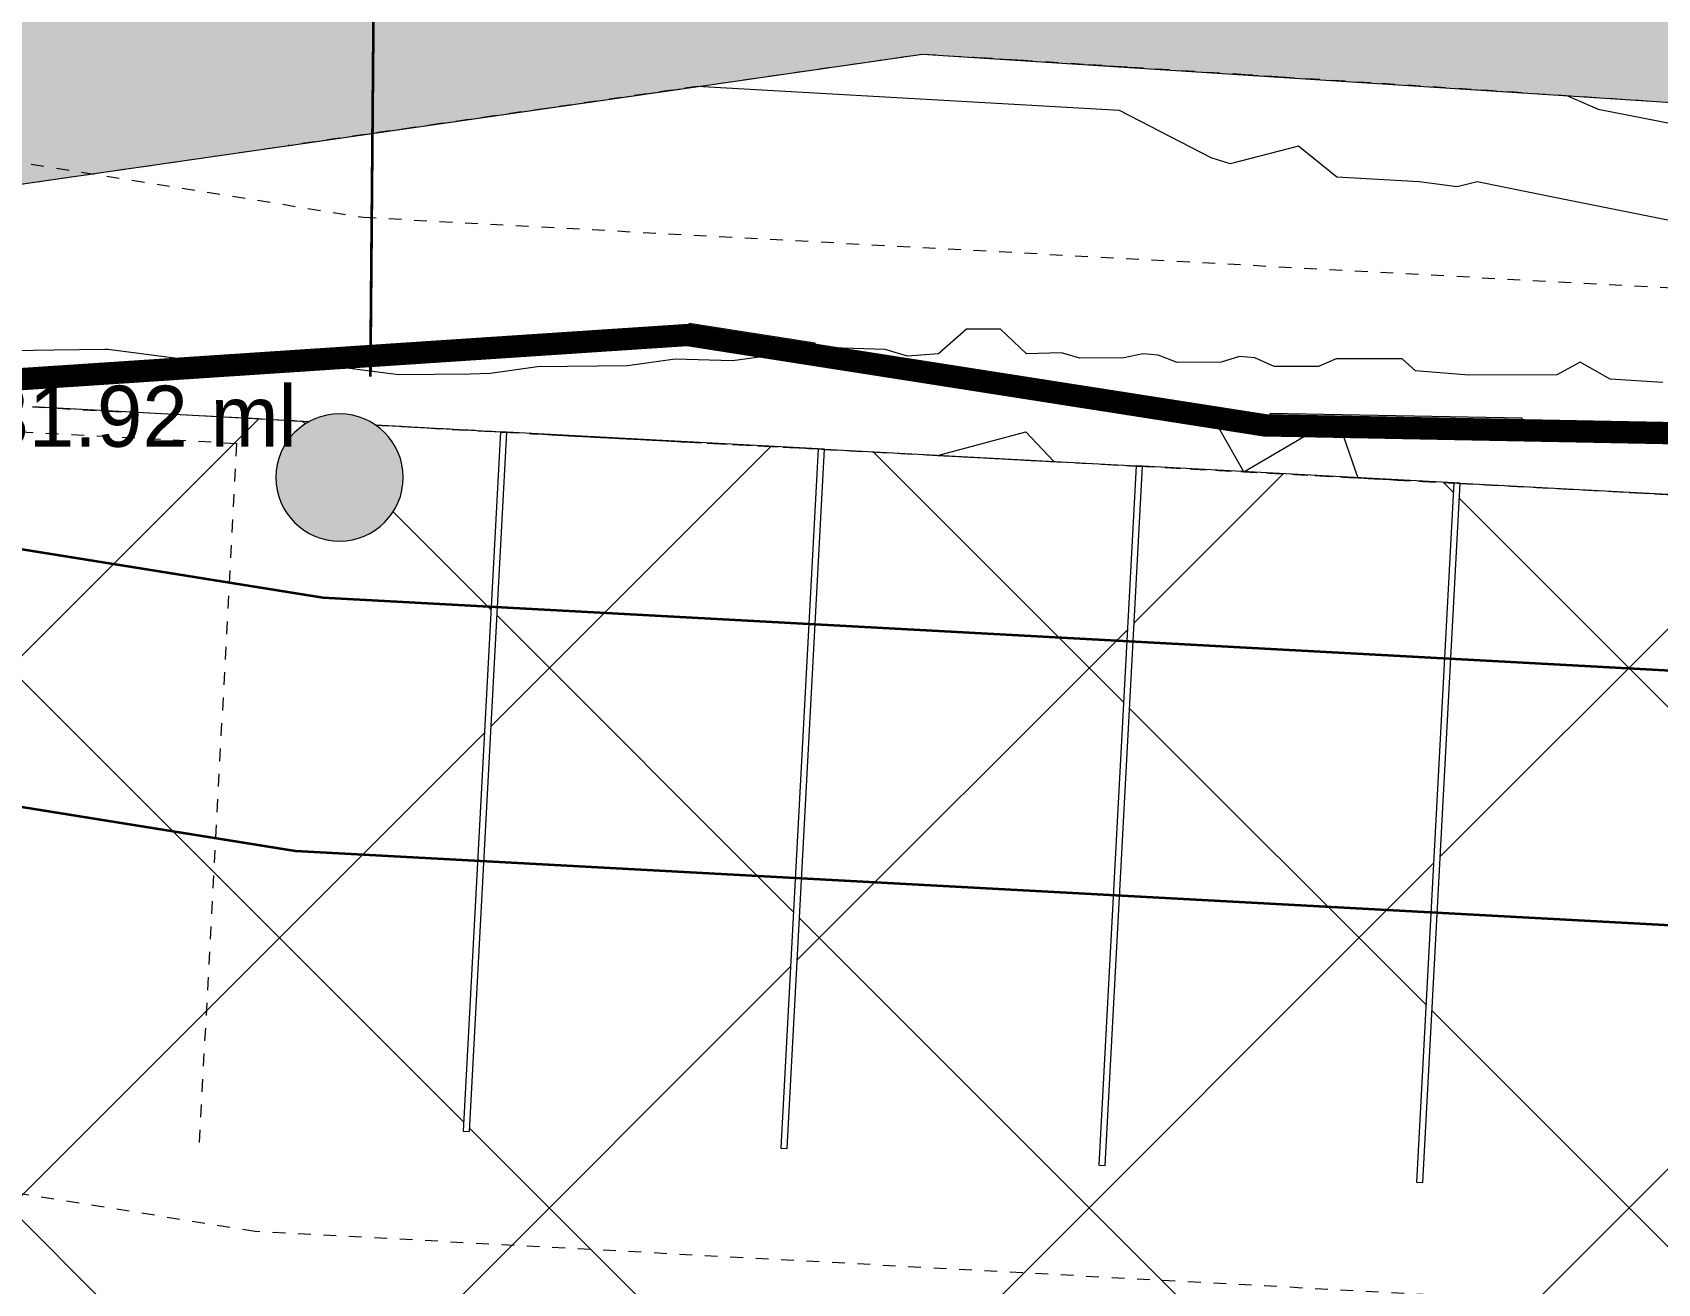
# Model space of a CAD drawing. Header units: metres. Extents: x -490 to 202, y -217 to 332.
# Drawn here: x -71.89 to -59.13, y -4.83 to 4.99 of the extents above; entities that cross this region are included whole.
import ezdxf

# ---------------------------------------------------------------- set-up
doc = ezdxf.new("R2010")
doc.units = ezdxf.units.M
for name, pattern in [('0-2', [0.00106, 0.00053, -0.00053]), ('Oculto', [0.007144, 0.004763, -0.002381]), ('Trazo', [0.00635, 0.003175, -0.003175])]:
    doc.linetypes.add(name, pattern=pattern)
doc.layers.add('A-DETL', color=94, linetype='Continuous', lineweight=9, true_color=0x00a600)
doc.layers.add('C-TOPO-MAJR', color=66, linetype='Continuous', lineweight=18, true_color=0x647b04)
for name, color, linetype, lineweight in [('A-DETL-GENF', 7, 'Continuous', 9), ('A-DETL-GENF-HDLN', 7, 'Trazo', 9), ('A-DETL-THIN', 7, 'Continuous', 9), ('A-GENM', 7, 'Continuous', 9), ('C-TOPO', 7, '0-2', 9)]:
    doc.layers.add(name, color=color, linetype=linetype, lineweight=lineweight)
doc.layers.add('CUANT MURO PERIMETRAL H3.00', color=5, linetype='Continuous')

# ---------------------------------------------------------------- blocks, each defined once
blk = doc.blocks.new('Placa corriente - Placa corriente 200x50x3cm-1820494-PLANTA DE MURO PERIMETRAL')
at = {"layer": 'A-GENM', "true_color": 0x7f7f7f}
blk.add_hatch(color=8, dxfattribs=at).paths.add_polyline_path([(0.989, 0.005), (0.989, 0.025), (-0.989, 0.025), (-0.989, 0.005), (-0.638, 0.005)])
at = {"layer": 'A-GENM'}
for p, q in [((0.989, 0.025), (-0.989, 0.025)), ((-0.989, 0.025), (-0.989, 0.004)), ((0.989, 0.005), (0.989, 0.025))]:
    blk.add_line(p, q, dxfattribs=at)
blk = doc.blocks.new('Placa corriente - Placa corriente 200x50x3cm-V14-PLANTA DE MURO PERIMETRAL')
at = {"layer": 'A-GENM', "true_color": 0x7f7f7f}
blk.add_hatch(color=8, dxfattribs=at).paths.add_polyline_path([(0.5, 0.01), (0.5, 0.025), (-0.5, 0.025), (-0.5, 0.01), (0.466, 0.01)])
at = {"layer": 'A-GENM'}
for p, q in [((0.5, 0.025), (-0.5, 0.025)), ((-0.5, 0.025), (-0.5, 0.01)), ((0.5, 0.01), (0.5, 0.025))]:
    blk.add_line(p, q, dxfattribs=at)
blk = doc.blocks.new('Detalle repetido - Módulo de parqueo 4_80x2_50 - -V86-PLANTA DE MURO PERIMETRAL')
at = {"layer": 'A-DETL-GENF'}
for p, q in [((0.025, 5.5), (-0.025, 5.5)), ((-0.025, 5.5), (-0.025, 0)), ((0.025, 0), (0.025, 5.5)), ((2.525, 5.5), (2.475, 5.5)), ((2.475, 5.5), (2.475, 0)), ((2.525, 0), (2.525, 5.5)), ((5.025, 5.5), (4.975, 5.5)), ((4.975, 5.5), (4.975, 0)), ((5.025, 0), (5.025, 5.5)), ((7.525, 5.5), (7.475, 5.5)), ((7.475, 5.5), (7.475, 0)), ((7.525, 0), (7.525, 5.5)), ((-0.025, 0), (0.025, 0)), ((2.475, 0), (2.525, 0)), ((4.975, 0), (5.025, 0)), ((7.475, 0), (7.525, 0))]:
    blk.add_line(p, q, dxfattribs=at)
at = {"layer": 'A-DETL-GENF-HDLN'}
for p, q in [((0, 5.5), (2.475, 5.5)), ((2.5, 5.5), (4.975, 5.5)), ((5, 5.5), (7.475, 5.5)), ((7.5, 5.5), (9.975, 5.5))]:
    blk.add_line(p, q, dxfattribs=at)
blk = doc.blocks.new('Detalle repetido - Módulo de parqueo 4_80x2_50 - -V87-PLANTA DE MURO PERIMETRAL')
at = {"layer": 'A-DETL-GENF'}
for p, q in [((2.525, 5.5), (2.475, 5.5)), ((2.475, 5.5), (2.475, 0)), ((2.525, 0), (2.525, 5.5)), ((-0.025, 5.442), (-0.025, 0)), ((0.025, 0), (0.025, 5.448)), ((-0.025, 0), (0.025, 0)), ((2.475, 0), (2.525, 0))]:
    blk.add_line(p, q, dxfattribs=at)
at = {"layer": 'A-DETL-GENF-HDLN'}
for p, q in [((0.462, 5.5), (2.475, 5.5)), ((2.5, 5.5), (5, 5.5)), ((5, 5.5), (5, 0))]:
    blk.add_line(p, q, dxfattribs=at)

msp = doc.modelspace()

# ---------------------------------------------------------------- hatches: boundary and pattern name
at = {"layer": 'A-DETL-GENF', "true_color": 0x0080ff}
h = msp.add_hatch(color=150, dxfattribs=at)
h.paths.add_polyline_path([(-27.631, -3.714), (-27.52, -3.708), (-27.409, -3.689), (-27.301, -3.658), (-27.198, -3.615), (-27.099, -3.561), (-27.008, -3.496), (-26.877, -3.367), (-26.85, -3.337), (-26.785, -3.246), (-26.731, -3.148), (-26.688, -3.044), (-26.657, -2.936), (-26.637, -2.807), (-26.631, -2.714), (-26.638, -2.602), (-26.657, -2.491), (-26.688, -2.384), (-26.731, -2.28), (-26.785, -2.182), (-26.877, -2.06), (-26.924, -2.007), (-27.008, -1.932), (-27.099, -1.867), (-27.198, -1.813), (-27.301, -1.77), (-27.409, -1.739), (-27.52, -1.72), (-27.631, -1.714), (-27.743, -1.72), (-27.854, -1.739), (-27.962, -1.77), (-28.065, -1.813), (-28.164, -1.867), (-28.255, -1.932), (-28.339, -2.007), (-28.413, -2.09), (-28.478, -2.182), (-28.532, -2.28), (-28.575, -2.384), (-28.606, -2.491), (-28.625, -2.602), (-28.626, -2.807), (-28.625, -2.826), (-28.606, -2.936), (-28.575, -3.044), (-28.532, -3.148), (-28.478, -3.246), (-28.413, -3.337), (-28.339, -3.421), (-28.255, -3.496), (-28.164, -3.561), (-28.065, -3.615), (-27.962, -3.658), (-27.854, -3.689), (-27.743, -3.708)])
h.paths.add_polyline_path([(-69.483, 0.998), (-69.405, 1.004), (-69.329, 1.023), (-69.256, 1.053), (-69.19, 1.094), (-69.13, 1.145), (-69.079, 1.204), (-69.038, 1.271), (-69.008, 1.344), (-68.99, 1.42), (-68.983, 1.498), (-68.996, 1.601), (-69.008, 1.653), (-69.038, 1.725), (-69.079, 1.792), (-69.13, 1.852), (-69.19, 1.903), (-69.322, 1.971), (-69.329, 1.974), (-69.405, 1.992), (-69.483, 1.998), (-69.562, 1.992), (-69.644, 1.971), (-69.71, 1.944), (-69.777, 1.903), (-69.837, 1.852), (-69.888, 1.792), (-69.929, 1.725), (-69.971, 1.601), (-69.977, 1.576), (-69.983, 1.498), (-69.977, 1.42), (-69.959, 1.344), (-69.929, 1.271), (-69.887, 1.203), (-69.837, 1.145), (-69.777, 1.094), (-69.71, 1.053), (-69.638, 1.023), (-69.562, 1.004)])
h.paths.add_polyline_path([(-66.963, 40.786), (-66.885, 40.792), (-66.809, 40.81), (-66.737, 40.84), (-66.614, 40.929), (-66.611, 40.932), (-66.56, 40.992), (-66.519, 41.059), (-66.489, 41.131), (-66.465, 41.28), (-66.464, 41.285), (-66.471, 41.363), (-66.489, 41.439), (-66.519, 41.512), (-66.56, 41.579), (-66.611, 41.638), (-66.67, 41.689), (-66.737, 41.73), (-66.809, 41.76), (-66.885, 41.778), (-66.963, 41.784), (-67.042, 41.778), (-67.118, 41.76), (-67.198, 41.725), (-67.257, 41.689), (-67.316, 41.638), (-67.367, 41.579), (-67.408, 41.512), (-67.438, 41.439), (-67.456, 41.363), (-67.462, 41.28), (-67.456, 41.207), (-67.438, 41.131), (-67.408, 41.059), (-67.367, 40.992), (-67.313, 40.929), (-67.198, 40.846), (-67.19, 40.84), (-67.118, 40.81), (-67.042, 40.792)])
h.paths.add_polyline_path([(-68.841, 48.88), (-68.763, 48.886), (-68.687, 48.905), (-68.615, 48.935), (-68.548, 48.976), (-68.488, 49.027), (-68.437, 49.086), (-68.396, 49.153), (-68.366, 49.226), (-68.348, 49.302), (-68.341, 49.38), (-68.348, 49.458), (-68.366, 49.535), (-68.396, 49.607), (-68.437, 49.674), (-68.488, 49.734), (-68.548, 49.785), (-68.615, 49.826), (-68.687, 49.856), (-68.763, 49.874), (-68.841, 49.88), (-68.92, 49.874), (-68.996, 49.856), (-69.068, 49.826), (-69.135, 49.785), (-69.195, 49.734), (-69.246, 49.674), (-69.287, 49.607), (-69.317, 49.535), (-69.335, 49.458), (-69.341, 49.38), (-69.335, 49.302), (-69.317, 49.226), (-69.287, 49.153), (-69.246, 49.086), (-69.195, 49.027), (-69.135, 48.976), (-69.068, 48.935), (-68.996, 48.905), (-68.92, 48.886)])
at = {"layer": 'A-DETL-GENF', "true_color": 0x0000ff}
h = msp.add_hatch(color=5, dxfattribs=at)
h.paths.add_polyline_path([(122.044, -38.543), (122.18, -38.48), (112.605, -17.734), (106.829, -17.783), (92.665, -18.205), (82.757, -18.714), (59.119, -19.256), (44.277, -18.719), (29.226, -15.706), (10.599, -10.167), (-9.563, -4.566), (-25.721, -1.021), (-43.893, 0.638), (-53.874, 1.663), (-58.09, 1.903), (-62.208, 1.982), (-66.746, 2.693), (-75.408, 2.12), (-77.815, 1.694), (-79.423, 1.75), (-83.064, 0.069), (-83.327, -0.091), (-83.399, -0.139), (-83.556, -0.259), (-83.705, -0.387), (-83.916, -0.603), (-83.978, -0.672), (-84.1, -0.826), (-84.213, -0.988), (-84.315, -1.157), (-84.407, -1.332), (-84.487, -1.512), (-84.556, -1.696), (-84.613, -1.885), (-84.659, -2.077), (-84.692, -2.271), (-84.713, -2.467), (-84.719, -2.807), (-84.718, -2.861), (-84.702, -3.058), (-84.674, -3.253), (-84.634, -3.446), (-84.581, -3.636), (-84.517, -3.823), (-84.441, -4.005), (-81.95, -9.507), (-81.813, -9.445), (-84.38, -3.762), (-84.443, -3.577), (-84.493, -3.388), (-84.532, -3.196), (-84.557, -3.002), (-84.57, -2.807), (-84.57, -2.611), (-84.558, -2.416), (-84.533, -2.222), (-84.495, -2.03), (-84.445, -1.841), (-84.382, -1.656), (-84.308, -1.475), (-84.222, -1.299), (-84.125, -1.13), (-84.017, -0.967), (-83.898, -0.811), (-83.71, -0.603), (-83.632, -0.525), (-83.486, -0.395), (-83.327, -0.273), (-83.169, -0.166), (-83, -0.067), (-82.825, 0.02), (-79.392, 1.599), (-77.805, 1.544), (-75.39, 1.971), (-66.753, 2.542), (-62.222, 1.832), (-58.096, 1.753), (-53.758, 1.5), (-43.005, 0.406), (-25.744, -1.169), (-9.6, -4.711), (10.757, -10.371), (29.189, -15.852), (44.259, -18.868), (59.144, -19.405), (82.762, -18.864), (92.671, -18.355), (106.831, -17.933), (112.509, -17.885), (121.981, -38.408)])
h.paths.add_polyline_path([(109.748, -11.548), (109.679, -11.398), (75.647, -11.333), (42.569, -8.333), (6.866, 0.166), (6.727, 0.399), (6.599, 0.638), (6.482, 0.883), (6.376, 1.133), (6.215, 1.601), (6.201, 1.646), (6.131, 1.908), (6.073, 2.173), (6.028, 2.44), (5.995, 2.709), (5.974, 2.98), (5.967, 3.251), (5.971, 3.522), (5.99, 3.806), (6.019, 4.062), (6.061, 4.33), (6.116, 4.595), (6.182, 4.858), (6.262, 5.118), (6.352, 5.373), (6.455, 5.624), (6.643, 6.01), (6.695, 6.111), (6.831, 6.345), (6.979, 6.573), (7.136, 6.793), (7.304, 7.006), (7.481, 7.212), (9.826, 9.799), (9.715, 9.9), (7.193, 7.108), (7.025, 6.895), (6.867, 6.675), (6.719, 6.449), (6.473, 6.01), (6.455, 5.977), (6.339, 5.732), (6.234, 5.482), (6.141, 5.228), (6.059, 4.97), (5.988, 4.709), (5.93, 4.445), (5.884, 4.178), (5.841, 3.806), (5.827, 3.64), (5.817, 3.369), (5.819, 3.099), (5.834, 2.828), (5.86, 2.559), (5.899, 2.291), (5.95, 2.025), (6.059, 1.601), (6.087, 1.502), (6.173, 1.245), (6.271, 0.993), (6.38, 0.745), (6.5, 0.502), (6.631, 0.265), (6.772, 0.035), (42.545, -8.482), (75.641, -11.483), (107.53, -11.544)])
h.paths.add_polyline_path([(-97.244, -11.248), (-97.107, -11.186), (-99.189, -6.603), (-99.456, -6.099), (-99.536, -5.955), (-99.726, -5.64), (-99.926, -5.332), (-100.15, -5.012), (-100.356, -4.737), (-100.586, -4.45), (-100.825, -4.171), (-101.073, -3.9), (-101.331, -3.638), (-101.597, -3.384), (-101.871, -3.14), (-102.278, -2.807), (-102.443, -2.679), (-102.741, -2.463), (-114.884, -8.692), (-118.551, -2.131), (-120.797, 0.522), (-120.97, 0.494), (-118.675, -2.217), (-114.945, -8.891), (-102.753, -2.638), (-102.466, -2.85), (-102.144, -3.107), (-101.914, -3.302), (-101.649, -3.541), (-101.392, -3.788), (-101.144, -4.044), (-100.904, -4.309), (-100.672, -4.58), (-100.337, -5.012), (-100.238, -5.146), (-100.034, -5.439), (-99.841, -5.739), (-99.657, -6.045), (-99.456, -6.411), (-99.321, -6.674), (-99.168, -6.997), (-97.272, -11.186)])
h.paths.add_polyline_path([(-18.254, 6.235), (-17.85, 6.333), (-17.449, 6.443), (-17.051, 6.566), (-16.658, 6.701), (-16.124, 6.907), (-15.884, 7.006), (-15.505, 7.176), (-15.131, 7.358), (-14.763, 7.551), (-14.4, 7.756), (-14.045, 7.971), (-13.436, 8.377), (-13.354, 8.434), (-13.019, 8.681), (-12.692, 8.938), (-12.373, 9.205), (-12.063, 9.481), (-11.761, 9.767), (-11.468, 10.062), (-10.748, 10.847), (-1.993, 20.509), (-2.105, 20.61), (-11.575, 10.168), (-11.863, 9.877), (-12.16, 9.595), (-12.466, 9.323), (-12.78, 9.06), (-13.101, 8.806), (-13.436, 8.559), (-13.944, 8.215), (-14.111, 8.107), (-14.461, 7.894), (-14.817, 7.693), (-15.179, 7.502), (-15.547, 7.322), (-16.124, 7.07), (-16.299, 6.997), (-16.682, 6.852), (-17.069, 6.718), (-17.46, 6.596), (-17.854, 6.487), (-18.252, 6.389), (-28.996, 9.076), (-47.46, 11.34), (-58.084, 11.141), (-58.027, 11.046), (-57.899, 11.022), (-57.691, 11.005), (-57.581, 11.003), (-47.467, 11.19), (-29.023, 8.928), (-18.812, 6.374)])
at = {"layer": 'A-DETL-GENF', "true_color": 0xd2c9aa}
msp.add_hatch(color=9, dxfattribs=at).paths.add_polyline_path([(-344.836, -34.659), (-342.163, -33.669), (-340.394, -33.05), (-337.673, -32.288), (-318.31, -29.503), (-298.534, -26.037), (-277.947, -22.855), (-255.322, -18.806), (-236.55, -15.828), (-218.664, -12.839), (-199.663, -9.934), (-182.339, -6.868), (-166.659, -4.367), (-150.146, -1.775), (-130.582, -0.444), (-119.677, 1.224), (-104.832, 1.744), (-96.049, 2.435), (-87.287, 3.254), (-75.417, 3.307), (-64.903, 4.824), (-46.528, 3.638), (-27.282, 0.853), (-7.599, -3.112), (11.015, -8.37), (32.262, -13.864), (43.349, -16.698), (64.125, -17.345), (80.999, -17.025), (98.552, -17.335), (118.362, -17.386), (116.561, -12.276), (98.282, -12.853), (81.155, -13.139), (63.761, -12.987), (43.886, -11.339), (30.407, -7.216), (12.815, -3.204), (-6.645, 2.074), (-26.877, 5.186), (-46.323, 8.319), (-65.24, 9.896), (-76.123, 8.838), (-87.97, 8.725), (-96.802, 8.207), (-105.244, 8.143), (-120.399, 6.558), (-131.625, 4.737), (-150.77, 2.676), (-168.377, -0.144), (-182.941, -2.318), (-200.678, -4.93), (-207.237, -6.578), (-219.281, -8.078), (-238.302, -10.755), (-255.99, -14.014), (-279.56, -17.433), (-299.701, -20.546), (-319.59, -23.259), (-339.02, -25.336), (-345.568, -24.355), (-350.806, -25.168), (-346.845, -31.464)])
at = {"layer": 'A-DETL-GENF', "true_color": 0x004000}
h = msp.add_hatch(dxfattribs=at)
h.set_pattern_fill('FP_1', color=98, style=0, pattern_type=2)
h.set_pattern_definition([(45, (0, 0), (-2.11991, 2.11991), []), (135, (0, 0), (-2.11991, -2.11991), [])])
h.paths.add_polyline_path([(-45.117, -34.053), (-45.109, -33.904), (-45.109, -33.904), (-43.273, 0.431), (-43.908, 0.489), (-45.462, 0.638), (-45.701, 0.651), (-45.995, -4.841), (-46.045, -4.839), (-45.751, 0.654), (-48.198, 0.784), (-48.492, -4.708), (-48.542, -4.705), (-48.248, 0.787), (-50.694, 0.918), (-50.988, -4.574), (-51.038, -4.571), (-50.744, 0.921), (-53.191, 1.052), (-53.484, -4.441), (-53.534, -4.438), (-53.241, 1.054), (-55.687, 1.185), (-55.981, -4.307), (-56.031, -4.304), (-55.737, 1.188), (-58.184, 1.319), (-58.477, -4.174), (-58.527, -4.171), (-58.234, 1.321), (-60.68, 1.452), (-60.974, -4.04), (-61.024, -4.037), (-60.73, 1.455), (-63.176, 1.586), (-63.47, -3.907), (-63.52, -3.904), (-63.226, 1.588), (-65.673, 1.719), (-65.967, -3.773), (-66.017, -3.77), (-65.723, 1.722), (-68.169, 1.853), (-68.463, -3.639), (-68.513, -3.637), (-68.219, 1.855), (-69.19, 1.903), (-69.13, 1.852), (-69.079, 1.792), (-69.038, 1.725), (-68.996, 1.601), (-68.99, 1.576), (-68.983, 1.498), (-68.99, 1.42), (-69.008, 1.344), (-69.038, 1.271), (-69.079, 1.204), (-69.13, 1.145), (-69.19, 1.094), (-69.256, 1.053), (-69.329, 1.023), (-69.405, 1.004), (-69.483, 0.998), (-69.562, 1.004), (-69.638, 1.023), (-69.71, 1.053), (-69.777, 1.094), (-69.837, 1.145), (-69.888, 1.204), (-69.929, 1.271), (-69.959, 1.344), (-69.977, 1.42), (-69.983, 1.498), (-69.971, 1.601), (-69.959, 1.653), (-69.929, 1.725), (-69.887, 1.794), (-69.837, 1.852), (-69.738, 1.937), (-71.895, 2.052), (-75.27, 1.829), (-75.553, -3.46), (-75.603, -3.458), (-75.565, -2.759), (-79.041, -2.573), (-79.645, -14.028), (-77.182, -14.16), (-76.89, -8.697), (-76.84, -8.699), (-77.132, -14.163), (-74.686, -14.294), (-74.394, -8.83), (-74.344, -8.833), (-74.636, -14.296), (-72.189, -14.427), (-71.897, -8.964), (-71.847, -8.966), (-72.139, -14.43), (-69.693, -14.561), (-69.401, -9.097), (-69.351, -9.1), (-69.643, -14.563), (-67.196, -14.688), (-66.904, -9.231), (-66.854, -9.233), (-67.147, -14.697), (-64.7, -14.828), (-64.408, -9.364), (-64.358, -9.367), (-64.65, -14.83), (-60.263, -15.062), (-59.971, -9.602), (-59.921, -9.604), (-60.214, -15.068), (-57.767, -15.199), (-57.475, -9.735), (-57.425, -9.738), (-57.717, -15.201), (-55.271, -15.332), (-54.978, -9.869), (-54.928, -9.871), (-55.221, -15.335), (-52.774, -15.466), (-52.482, -10.002), (-52.432, -10.005), (-52.724, -15.468), (-50.278, -15.599), (-49.986, -10.136), (-49.936, -10.138), (-50.228, -15.602), (-48.991, -15.668), (-49.96, -33.794), (-45.192, -34.049)])
h.paths.add_polyline_path([(-73.056, -3.594), (-73.106, -3.591), (-72.813, 1.901), (-72.763, 1.898), (-72.897, -0.603)])

# ---------------------------------------------------------------- linework, layer by layer
at = {"layer": 'A-DETL', "color": 30, "lineweight": 35, "true_color": 0xfd9f02}
for p, q in [((-69.239, 2.291), (-69.17, 10.473)), ((-69.237, 2.528), (-69.17, 10.473)), ((-69.239, 2.291), (-69.238, 2.378)), ((-76.844, 1.714), (-69.615, 0.555)), ((-69.615, 0.555), (-28.071, -1.689)), ((-69.828, -1.437), (-81.815, 0.485)), ((-27.192, -3.739), (-69.828, -1.437))]:
    msp.add_line(p, q, dxfattribs=at)
at = {"layer": 'A-DETL', "color": 8, "linetype": 'Oculto', "true_color": 0x808080}
for p, q in [((-104.093, 9.12), (-69.296, 3.542)), ((-69.296, 3.542), (-29.49, 1.392)), ((-70.147, -4.424), (-84.513, -2.121)), ((-25.773, -6.82), (-70.147, -4.424))]:
    msp.add_line(p, q, dxfattribs=at)
at = {"layer": 'A-DETL-THIN'}
for p, q in [((-75.417, 3.307), (-64.903, 4.824)), ((-64.903, 4.824), (-46.528, 3.638)), ((-69.72, 1.936), (-71.895, 2.052)), ((-68.219, 1.855), (-69.198, 1.908)), ((-65.723, 1.722), (-68.169, 1.853)), ((-63.226, 1.588), (-65.673, 1.719)), ((-60.73, 1.455), (-63.176, 1.586)), ((-58.234, 1.321), (-60.68, 1.452))]:
    msp.add_line(p, q, dxfattribs=at)
at = {"layer": 'A-DETL-THIN', "color": 5, "lineweight": 50, "true_color": 0x0000ff}
for p, q in [((-66.746, 2.693), (-75.408, 2.12)), ((-62.208, 1.982), (-66.746, 2.693)), ((-75.39, 1.971), (-66.753, 2.542)), ((-66.753, 2.542), (-62.222, 1.832)), ((-58.09, 1.903), (-62.208, 1.982)), ((-62.222, 1.832), (-58.096, 1.753))]:
    msp.add_line(p, q, dxfattribs=at)
at = {"layer": 'A-DETL-THIN'}
for start, end in [(0, 180), (180, 0)]:
    msp.add_arc((-69.483, 1.498), 0.5, start, end, dxfattribs=at)
at = {"layer": 'C-TOPO', "color": 250, "true_color": 0x2a3024}
for p, q in [((-75.417, 3.307), (-64.903, 4.824)), ((-64.977, 4.813), (-64.903, 4.824)), ((-64.903, 4.824), (-64.499, 4.798)), ((-64.903, 4.824), (-59.134, 4.452)), ((-64.499, 4.798), (-64.154, 4.776)), ((-64.154, 4.776), (-63.64, 4.743)), ((-63.64, 4.743), (-63.293, 4.72)), ((-63.293, 4.72), (-62.369, 4.661)), ((-62.369, 4.661), (-62.11, 4.644)), ((-60.597, 4.546), (-60.195, 4.52)), ((-68.271, 4.338), (-67.66, 4.426)), ((-68.689, 4.278), (-68.271, 4.338)), ((-71.114, 2.01), (-71.895, 2.052)), ((-71.114, 2.01), (-71.895, 2.052)), ((-70.281, 1.966), (-71.108, 2.01)), ((-70.281, 1.966), (-71.063, 2.007)), ((-69.84, 1.942), (-70.281, 1.966)), ((-69.721, 1.936), (-70.281, 1.966)), ((-69.721, 1.936), (-69.84, 1.942)), ((-68.596, 1.876), (-69.198, 1.908)), ((-68.219, 1.855), (-69.198, 1.908)), ((-68.219, 1.855), (-68.596, 1.876)), ((-68.219, 1.855), (-68.169, 1.853)), ((-68.169, 1.853), (-67.882, 1.837)), ((-68.169, 1.853), (-65.723, 1.722)), ((-67.882, 1.837), (-67.278, 1.805)), ((-67.278, 1.805), (-66.738, 1.776)), ((-66.738, 1.776), (-65.872, 1.73)), ((-65.872, 1.73), (-65.723, 1.722)), ((-65.723, 1.722), (-65.673, 1.719)), ((-65.673, 1.719), (-64.786, 1.672)), ((-65.673, 1.719), (-63.226, 1.588)), ((-64.786, 1.672), (-63.873, 1.623)), ((-63.873, 1.623), (-63.226, 1.588)), ((-63.176, 1.586), (-62.381, 1.543)), ((-63.176, 1.586), (-60.73, 1.455)), ((-62.381, 1.543), (-61.485, 1.495)), ((-61.485, 1.495), (-61.173, 1.478)), ((-61.173, 1.478), (-60.73, 1.455)), ((-60.73, 1.455), (-60.68, 1.452)), ((-60.68, 1.452), (-60.656, 1.451)), ((-60.68, 1.452), (-58.234, 1.321)), ((-60.656, 1.451), (-59.916, 1.411)), ((-59.916, 1.411), (-59.354, 1.381)), ((-59.354, 1.381), (-58.732, 1.348))]:
    msp.add_line(p, q, dxfattribs=at)
at = {"layer": 'C-TOPO', "color": 253, "true_color": 0xaeb2ac}
for p, q in [((-64.499, 4.798), (-64.51, 4.799)), ((-64.154, 4.776), (-64.499, 4.798)), ((-63.64, 4.743), (-64.154, 4.776)), ((-63.293, 4.72), (-63.64, 4.743)), ((-62.369, 4.661), (-63.293, 4.72)), ((-62.11, 4.644), (-62.369, 4.661)), ((-61.384, 4.597), (-62.11, 4.644)), ((-60.597, 4.546), (-61.384, 4.597)), ((-66.673, 4.569), (-67.66, 4.426)), ((-60.195, 4.52), (-60.597, 4.546)), ((-67.66, 4.426), (-68.271, 4.338)), ((-68.689, 4.278), (-69.887, 4.105)), ((-68.271, 4.338), (-68.689, 4.278)), ((-71.895, 2.052), (-71.114, 2.01)), ((-69.84, 1.942), (-69.721, 1.936)), ((-69.198, 1.908), (-68.596, 1.876)), ((-68.596, 1.876), (-68.219, 1.855)), ((-68.219, 1.855), (-68.169, 1.853)), ((-68.169, 1.853), (-67.882, 1.837)), ((-67.882, 1.837), (-67.278, 1.805)), ((-67.198, 1.801), (-66.738, 1.776)), ((-66.738, 1.776), (-65.872, 1.73)), ((-65.872, 1.73), (-65.723, 1.722)), ((-65.673, 1.719), (-64.786, 1.672)), ((-64.786, 1.672), (-64.51, 1.657)), ((-61.822, 1.513), (-61.485, 1.495)), ((-61.485, 1.495), (-61.173, 1.478)), ((-61.173, 1.478), (-60.73, 1.455)), ((-60.68, 1.452), (-60.656, 1.451)), ((-60.656, 1.451), (-59.916, 1.411)), ((-59.916, 1.411), (-59.354, 1.381))]:
    msp.add_line(p, q, dxfattribs=at)
at = {"layer": 'C-TOPO', "color": 250, "true_color": 0x161913}
for p, q in [((-64.51, 4.799), (-64.499, 4.798)), ((-64.499, 4.798), (-64.154, 4.776)), ((-64.154, 4.776), (-63.64, 4.743)), ((-63.64, 4.743), (-63.293, 4.72)), ((-63.293, 4.72), (-62.369, 4.661)), ((-62.369, 4.661), (-62.11, 4.644)), ((-60.597, 4.546), (-60.195, 4.52)), ((-68.271, 4.338), (-67.66, 4.426)), ((-68.689, 4.278), (-68.271, 4.338)), ((-71.114, 2.01), (-71.895, 2.052)), ((-69.721, 1.936), (-69.84, 1.942)), ((-68.596, 1.876), (-69.198, 1.908)), ((-68.219, 1.855), (-68.596, 1.876)), ((-68.219, 1.855), (-68.169, 1.853)), ((-68.169, 1.853), (-67.882, 1.837)), ((-67.882, 1.837), (-67.278, 1.805)), ((-67.198, 1.801), (-66.738, 1.776)), ((-66.738, 1.776), (-65.872, 1.73)), ((-65.872, 1.73), (-65.723, 1.722)), ((-65.673, 1.719), (-64.786, 1.672)), ((-64.786, 1.672), (-64.51, 1.657)), ((-61.822, 1.513), (-61.485, 1.495)), ((-61.485, 1.495), (-61.173, 1.478)), ((-61.173, 1.478), (-60.73, 1.455)), ((-60.68, 1.452), (-60.656, 1.451)), ((-60.656, 1.451), (-59.916, 1.411)), ((-59.916, 1.411), (-59.354, 1.381))]:
    msp.add_line(p, q, dxfattribs=at)
at = {"layer": 'C-TOPO', "color": 79, "true_color": 0x3c4533}
for p, q in [((-68.219, 1.855), (-68.169, 1.853)), ((-65.723, 1.722), (-65.673, 1.719)), ((-65.723, 1.722), (-65.673, 1.719)), ((-63.226, 1.588), (-63.176, 1.586)), ((-63.226, 1.588), (-63.176, 1.586)), ((-60.73, 1.455), (-60.68, 1.452)), ((-60.73, 1.455), (-60.68, 1.452))]:
    msp.add_line(p, q, dxfattribs=at)
at = {"layer": 'C-TOPO', "color": 253, "true_color": 0xb2b9ad}
for p, q in [((-65.723, 1.722), (-65.673, 1.719)), ((-60.73, 1.455), (-60.68, 1.452))]:
    msp.add_line(p, q, dxfattribs=at)
at = {"layer": 'C-TOPO-MAJR', "color": 9, "true_color": 0xcbd3ab}
for p, q in [((-64.291, 2.663), (-64.559, 2.663)), ((-70.737, 2.429), (-71.302, 2.502)), ((-65.198, 2.503), (-65.616, 2.516)), ((-63.053, 2.458), (-63.174, 2.468)), ((-62.294, 2.439), (-62.414, 2.449)), ((-61.137, 2.431), (-61.655, 2.43)), ((-64.786, 1.672), (-64.092, 1.857)), ((-64.092, 1.857), (-63.873, 1.623)), ((-62.381, 1.543), (-62.577, 1.888)), ((-62.381, 1.543), (-61.898, 1.826)), ((-61.598, 1.82), (-61.485, 1.495))]:
    msp.add_line(p, q, dxfattribs=at)
at = {"layer": 'C-TOPO-MAJR', "color": 9, "true_color": 0xcbd3ab, "flags": 128}
for points in [[(-63.356, 4.38), (-64.185, 4.428), (-65.014, 4.475), (-66.673, 4.569)], [(-59.837, 4.497), (-59.596, 4.392), (-59.115, 4.296), (-58.935, 4.26), (-58.728, 4.329)], [(-61.951, 4.1), (-62.487, 3.962), (-62.638, 4.01), (-63.356, 4.38)], [(-61.002, 3.819), (-61.651, 3.857), (-61.951, 4.1)], [(-60.547, 3.819), (-60.704, 3.782), (-61.002, 3.819)], [(-58.295, 3.369), (-59.142, 3.538), (-59.457, 3.601), (-59.913, 3.692), (-60.547, 3.819)], [(-71.302, 2.502), (-71.324, 2.502), (-71.327, 2.502), (-71.728, 2.497), (-72.046, 2.493), (-72.823, 2.594), (-72.839, 2.596)], [(-64.559, 2.663), (-64.779, 2.469), (-65.022, 2.45), (-65.198, 2.503)], [(-63.813, 2.477), (-64.088, 2.47), (-64.291, 2.663)], [(-66.847, 2.427), (-67.22, 2.375), (-67.928, 2.366)], [(-66.148, 2.448), (-66.396, 2.413), (-66.847, 2.427)], [(-63.174, 2.468), (-63.324, 2.437), (-63.669, 2.436), (-63.813, 2.477)], [(-62.414, 2.449), (-62.559, 2.403), (-62.905, 2.402), (-63.053, 2.458)], [(-61.655, 2.43), (-61.795, 2.37), (-62.141, 2.369), (-62.294, 2.439)], [(-59.738, 2.404), (-59.921, 2.303), (-60.612, 2.302), (-61.031, 2.336), (-61.137, 2.431)], [(-67.928, 2.366), (-68.301, 2.314), (-68.456, 2.31), (-69.021, 2.305), (-69.466, 2.363)], [(-59.09, 2.245), (-59.502, 2.269), (-59.738, 2.404)]]:
    msp.add_lwpolyline(points, dxfattribs=at)
at = {"layer": 'CUANT MURO PERIMETRAL H3.00', "const_width": 0.15}
msp.add_lwpolyline([(-75.403, 2.045), (-67.005, 2.601), (-66.742, 2.616), (-62.215, 1.907), (-58.092, 1.828), (-53.879, 1.588), (-43.901, 0.563)], dxfattribs=at)

# ---------------------------------------------------------------- block references
at = {"layer": 'A-DETL-GENF', "rotation": 356.9383731294095}
for name, p in [('Detalle repetido - Módulo de parqueo 4_80x2_50 - -V87-PLANTA DE MURO PERIMETRAL', (-75.578, -3.459)), ('Detalle repetido - Módulo de parqueo 4_80x2_50 - -V86-PLANTA DE MURO PERIMETRAL', (-68.488, -3.638))]:
    msp.add_blockref(name, p, dxfattribs=at)
at = {"layer": 'A-GENM'}
for name, p, rotation in [('Placa corriente - Placa corriente 200x50x3cm-V14-PLANTA DE MURO PERIMETRAL', (-66.246, 2.605), 351.0954629569732), ('Placa corriente - Placa corriente 200x50x3cm-1820494-PLANTA DE MURO PERIMETRAL', (-61.184, 1.957), 358.9009685717301), ('Placa corriente - Placa corriente 200x50x3cm-1820494-PLANTA DE MURO PERIMETRAL', (-61.184, 1.957), 358.9009685717301)]:
    msp.add_blockref(name, p, dxfattribs=dict(at, rotation=rotation))

# ---------------------------------------------------------------- texts
at = {"layer": 'CUANT MURO PERIMETRAL H3.00', "insert": (-77.81, 2.219), "char_height": 0.48, "attachment_point": 1}
msp.add_mtext('MURO H3.00 A1: 231.92 ml', dxfattribs=at)

doc.saveas('drawing.dxf')
